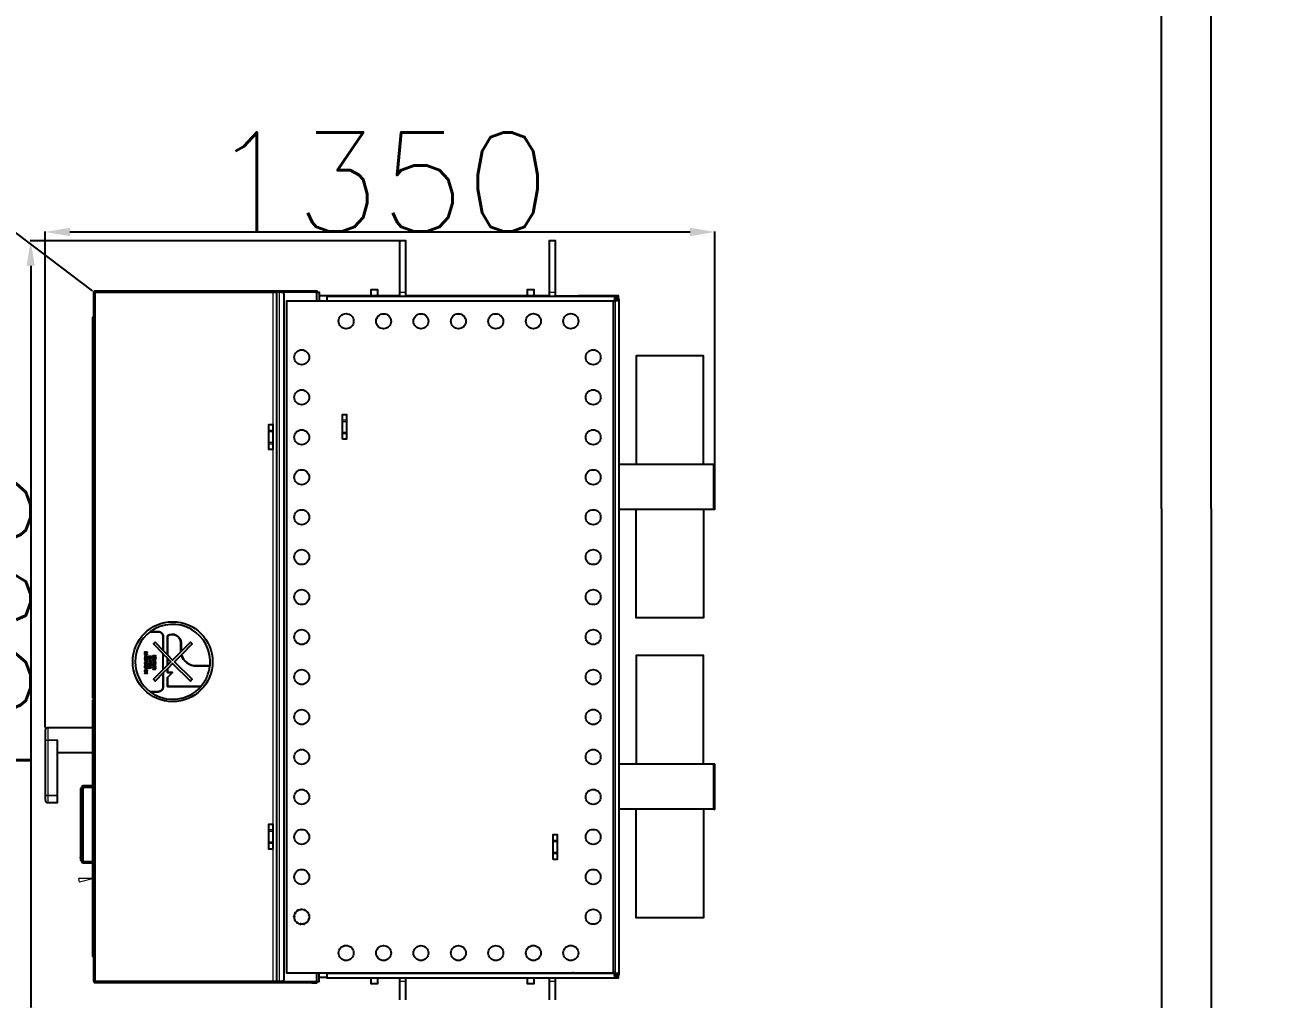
# Model space of a CAD drawing. Header units: metres. Extents: x 18203 to 41586, y 7179 to 24742.
# Drawn here: x 33011 to 35528, y 17534 to 19496 of the extents above; entities that cross this region are included whole.
import ezdxf
from ezdxf import colors
from ezdxf.entities.mleader import LeaderData, LeaderLine
from ezdxf.math import Vec2, Vec3

# ---------------------------------------------------------------- set-up
doc = ezdxf.new("R2010")
doc.units = ezdxf.units.M
doc.header["$LTSCALE"] = 50
doc.header["$MEASUREMENT"] = 0
doc.header["$PDMODE"] = 1
doc.header["$PDSIZE"] = 10
doc.layers.get('0').update_dxf_attribs({"linetype": 'CONTINUOUS'})
doc.layers.get('DEFPOINTS').update_dxf_attribs({"linetype": 'CONTINUOUS'})
doc.layers.add('PDF2_Geometry', color=7, linetype='CONTINUOUS')
doc.styles.add('RomanS 1.0', font='ROMANS.shx')
doc.styles.get("Standard").update_dxf_attribs({"font": 'romans', "width": 0.65, "height": 30})
doc.dimstyles.new('ISO-25', dxfattribs={"dimtxt": 2.5, "dimasz": 2.5, "dimexe": 1.25, "dimexo": 0.625, "dimtad": 1, "dimtxsty": 'Standard', "dimcen": 2.5, "dimadec": 0, "dimazin": 0, "dimtfac": 1, "dimtmove": 0, "dimatfit": 3, "dimfxl": 1, "dimarcsym": 0})

# ---------------------------------------------------------------- blocks, each defined once
blk = doc.blocks.new('*D23')
at = {"color": 0, "lineweight": -2, "ltscale": 3, "transparency": 16777216}
for p, q in [((33764.7, 19061.4), (33020.9, 19061.4)), ((33022.2, 19011.4), (33022.2, 17516.9)), ((33764.7, 17466.9), (33020.9, 17466.9))]:
    blk.add_line(p, q, dxfattribs=at)
at = {"color": 0, "ltscale": 3, "transparency": 16777216}
for points in [[(33013.9, 19011.4), (33030.5, 19011.4), (33022.2, 19061.4)], [(33013.9, 17516.9), (33030.5, 17516.9), (33022.2, 17466.9)]]:
    blk.add_solid(points, dxfattribs=at)
at = {"layer": 'DEFPOINTS', "color": 0, "ltscale": 3, "transparency": 16777216}
for p in [(33765.3, 19061.4), (33022.2, 17466.9), (33765.3, 17466.9)]:
    blk.add_point(p, dxfattribs=at)
at = {"color": 0, "ltscale": 3, "transparency": 16777216, "insert": (32921.6, 18264.1), "char_height": 200, "attachment_point": 5, "rotation": 90, "style": 'RomanS 1.0'}
blk.add_mtext('1595', dxfattribs=at)
blk = doc.blocks.new('*D11')
at = {"color": 0, "lineweight": -2, "ltscale": 3, "transparency": 16777216}
for p, q in [((33051.3, 18081.4), (33051.3, 19080.7)), ((33101.3, 19079.5), (34351.3, 19079.5)), ((34401.3, 18611.7), (34401.3, 19080.7))]:
    blk.add_line(p, q, dxfattribs=at)
at = {"color": 0, "ltscale": 3, "transparency": 16777216}
for points in [[(33101.3, 19087.8), (33101.3, 19071.1), (33051.3, 19079.5)], [(34351.3, 19087.8), (34351.3, 19071.1), (34401.3, 19079.5)]]:
    blk.add_solid(points, dxfattribs=at)
at = {"layer": 'DEFPOINTS', "color": 0, "ltscale": 3, "transparency": 16777216}
for p in [(34401.3, 19079.5), (34401.3, 18611.1), (33051.3, 18080.7)]:
    blk.add_point(p, dxfattribs=at)
at = {"color": 0, "ltscale": 3, "transparency": 16777216, "insert": (33726.3, 19180.1), "char_height": 200, "attachment_point": 5, "style": 'RomanS 1.0'}
blk.add_mtext('1350', dxfattribs=at)

msp = doc.modelspace()

# ---------------------------------------------------------------- linework, layer by layer
at = {"ltscale": 3}
for p, q in [((35401.314, 18522.074), (35401.314, 20061.391)), ((35301.314, 18522.074), (35301.314, 19961.391)), ((35301.314, 18522.074), (35301.314, 16566.868)), ((35401.314, 18522.074), (35401.314, 16466.868))]:
    msp.add_line(p, q, dxfattribs=at)
at = {"layer": 'PDF2_Geometry', "color": 7, "lineweight": 25}
for points in [[(33778.074, 18949.779), (33778.074, 18958.299), (33778.074, 18960.855), (33778.074, 18963.837), (33778.074, 18967.245), (33778.074, 18970.653), (33778.074, 18974.487), (33778.074, 18978.321), (33778.074, 18982.581), (33778.074, 18986.415), (33778.074, 18991.101), (33778.074, 18995.361), (33778.074, 19000.047), (33778.074, 19004.733), (33778.074, 19008.993), (33778.074, 19013.679), (33778.074, 19017.939), (33778.074, 19022.625), (33778.074, 19026.885), (33778.074, 19030.719), (33778.074, 19034.979), (33778.074, 19038.387), (33778.074, 19042.221), (33778.074, 19045.203), (33778.074, 19048.611), (33778.074, 19051.167), (33778.074, 19053.723), (33778.074, 19055.853), (33778.074, 19057.557), (33778.074, 19058.835), (33778.074, 19060.113), (33778.074, 19060.965), (33778.074, 19061.391), (33765.294, 19061.391), (33765.294, 19060.965), (33765.294, 19060.113), (33765.294, 19058.835), (33765.294, 19057.557), (33765.294, 19055.853), (33765.294, 19053.723), (33765.294, 19051.167), (33765.294, 19048.611), (33765.294, 19045.203), (33765.294, 19042.221), (33765.294, 19038.387), (33765.294, 19034.979), (33765.294, 19030.719), (33765.294, 19026.885), (33765.294, 19022.625), (33765.294, 19017.939), (33765.294, 19013.679), (33765.294, 19008.993), (33765.294, 19004.733), (33765.294, 19000.047), (33765.294, 18995.361), (33765.294, 18991.101), (33765.294, 18986.415), (33765.294, 18982.581), (33765.294, 18978.321), (33765.294, 18974.487), (33765.294, 18970.653), (33765.294, 18967.245), (33765.294, 18963.837), (33765.294, 18960.855), (33765.294, 18958.299), (33765.294, 18949.779)], [(34080.109, 18949.779), (34080.109, 18958.299), (34080.109, 18960.855), (34080.109, 18963.837), (34080.109, 18967.245), (34080.109, 18970.653), (34080.109, 18974.487), (34080.109, 18978.321), (34080.109, 18982.581), (34080.109, 18986.415), (34080.109, 18991.101), (34080.109, 18995.361), (34080.109, 19000.047), (34080.109, 19004.733), (34080.109, 19008.993), (34080.109, 19013.679), (34080.109, 19017.939), (34080.109, 19022.625), (34080.109, 19026.885), (34080.109, 19030.719), (34080.109, 19034.979), (34080.109, 19038.387), (34080.109, 19042.221), (34080.109, 19045.203), (34080.109, 19048.611), (34080.109, 19051.167), (34080.109, 19053.723), (34080.109, 19055.853), (34080.109, 19057.557), (34080.109, 19058.835), (34080.109, 19060.113), (34080.109, 19060.965), (34080.109, 19061.391), (34067.329, 19061.391), (34067.329, 19060.965), (34067.329, 19060.113), (34067.329, 19058.835), (34067.329, 19057.557), (34067.329, 19055.853), (34067.329, 19053.723), (34067.329, 19051.167), (34067.329, 19048.611), (34067.329, 19045.203), (34067.329, 19042.221), (34067.329, 19038.387), (34067.329, 19034.979), (34067.329, 19030.719), (34067.329, 19026.885), (34067.329, 19022.625), (34067.329, 19017.939), (34067.329, 19013.679), (34067.329, 19008.993), (34067.329, 19004.733), (34067.329, 19000.047), (34067.329, 18995.361), (34067.329, 18991.101), (34067.329, 18986.415), (34067.329, 18982.581), (34067.329, 18978.321), (34067.329, 18974.487), (34067.329, 18970.653), (34067.329, 18967.245), (34067.329, 18963.837), (34067.329, 18960.855), (34067.329, 18958.299), (34067.329, 18949.779)], [(33514.805, 17569.534), (33514.805, 17566.978), (33150.574, 17566.978), (33150.574, 17569.534), (33152.278, 17569.534), (33152.278, 18958.299), (33150.574, 18958.299), (33150.574, 18960.855), (33514.805, 18960.855), (33514.805, 18958.299)], [(33514.805, 18960.855), (33525.029, 18960.855), (33525.029, 18958.299)], [(33527.585, 18958.299), (33522.899, 18958.299), (33521.621, 18958.299), (33520.769, 18958.299), (33519.917, 18958.299), (33519.065, 18958.299), (33518.639, 18958.299), (33518.213, 18958.299), (33517.787, 18958.299)], [(33525.029, 18960.855), (33588.503, 18960.855), (33588.503, 18958.299)], [(33598.727, 18940.407), (33598.727, 18958.299), (33527.585, 18958.299), (33528.863, 18958.299), (33529.715, 18957.873), (33530.567, 18957.447), (33531.419, 18957.021), (33531.845, 18956.169), (33532.271, 18955.317), (33532.697, 18954.465), (33532.697, 18953.187), (33532.697, 17574.646), (33532.697, 17573.794), (33532.271, 17572.942), (33531.845, 17572.09), (33531.419, 17571.238), (33530.567, 17570.386), (33529.715, 17569.96), (33528.863, 17569.96), (33527.585, 17569.534), (33598.727, 17569.534), (33598.727, 17587)], [(33588.503, 18960.855), (33598.727, 18960.855), (33598.727, 18958.299), (33603.413, 18958.299), (33603.413, 18940.407)], [(33708.636, 18950.631), (33708.636, 18951.483), (33708.636, 18954.039), (33708.636, 18956.595), (33708.636, 18958.299), (33708.636, 18960.003), (33708.636, 18961.707), (33708.636, 18962.559), (33708.636, 18962.985), (33708.636, 18963.411), (33721.416, 18963.411), (33721.416, 18962.985), (33721.416, 18962.559), (33721.416, 18961.707), (33721.416, 18960.003), (33721.416, 18958.299), (33721.416, 18956.595), (33721.416, 18954.039), (33721.416, 18951.483), (33721.416, 18950.631)], [(34023.451, 18950.631), (34023.451, 18951.483), (34023.451, 18954.039), (34023.451, 18956.595), (34023.451, 18958.299), (34023.451, 18960.003), (34023.451, 18961.707), (34023.451, 18962.559), (34023.451, 18962.985), (34023.451, 18963.411), (34036.231, 18963.411), (34036.231, 18962.985), (34036.231, 18962.559), (34036.231, 18961.707), (34036.231, 18960.003), (34036.231, 18958.299), (34036.231, 18956.595), (34036.231, 18954.039), (34036.231, 18951.483), (34036.231, 18950.631)], [(33765.294, 18950.631), (33603.413, 18950.631)], [(34204.928, 18941.685), (34207.91, 18941.685), (34207.91, 18943.389), (34207.484, 18944.667), (34206.632, 18946.371), (34205.78, 18947.649), (34204.502, 18948.501), (34202.798, 18949.353), (34201.52, 18949.779), (34199.816, 18949.779), (34199.389, 18948.501), (34199.389, 18946.797), (34199.389, 18944.241), (34198.963, 18941.685), (34199.389, 18943.389), (34199.389, 18944.667), (34199.389, 18945.945), (34199.816, 18946.371), (34199.816, 18946.797), (34199.816, 18949.779), (33619.176, 18949.779), (33619.176, 18949.353), (33619.176, 18948.501), (33619.176, 18947.649), (33619.176, 18946.371), (33619.176, 18944.667), (33619.176, 18943.389), (33619.176, 18941.685), (33619.176, 18940.407)], [(34067.329, 18950.631), (33778.074, 18950.631)], [(34080.109, 18950.631), (34127.395, 18950.631), (34127.395, 18949.779)], [(34206.632, 18945.945), (34206.632, 18950.631), (34126.543, 18950.631), (34126.543, 18949.779)], [(34198.963, 18941.685), (34196.833, 18939.555)], [(34196.833, 18937.851), (34199.816, 18940.833)], [(34198.964, 18941.685), (34198.964, 18941.685)], [(34199.816, 17580.184), (34199.816, 17576.776), (34201.52, 17577.202), (34202.798, 17577.628), (34204.502, 17578.48), (34205.78, 17579.332), (34206.632, 17580.61), (34207.484, 17581.888), (34207.91, 17583.592), (34207.91, 17585.296), (34207.91, 18941.685), (34207.484, 18941.685), (34206.206, 18941.259), (34204.076, 18941.259), (34201.52, 18940.833), (34199.816, 18940.833), (34201.094, 18940.833), (34202.372, 18941.259), (34203.65, 18941.259), (34204.502, 18941.685), (34204.928, 18941.685), (34204.502, 18942.537), (34204.502, 18943.389), (34204.076, 18944.241), (34203.224, 18945.093), (34202.372, 18945.945), (34201.52, 18946.371), (34200.667, 18946.371), (34199.816, 18946.797)], [(34199.816, 18940.833), (34199.816, 18940.833)], [(33149.722, 17619.802), (33147.166, 17619.802), (33147.166, 18136.116), (33148.018, 18136.542), (33148.444, 18136.968), (33148.87, 18137.394), (33148.87, 18138.246), (33148.87, 18139.098), (33148.444, 18139.524), (33148.018, 18139.95), (33147.166, 18140.376), (33147.166, 18908.031), (33149.722, 18908.031)], [(34378.31, 18610.682), (34378.31, 18830.073), (34242.416, 18830.073), (34242.416, 18610.682)], [(34398.332, 18610.682), (34207.91, 18610.682)], [(34207.91, 18521.221), (34398.332, 18521.221)], [(34378.31, 18521.221), (34378.31, 18301.831), (34242.416, 18301.831), (34242.416, 18521.221)], [(34378.31, 18007.038), (34378.31, 18226.429), (34242.416, 18226.429), (34242.416, 18007.038)], [(33262.186, 18202.572), (33262.186, 18202.572)], [(33273.688, 18222.168), (33273.688, 18222.168)], [(33273.688, 18220.89), (33273.688, 18220.89)], [(33274.114, 18221.317), (33274.114, 18221.317)], [(33270.706, 18200.442), (33270.706, 18200.442)], [(33147.166, 18080.736), (33056.428, 18080.736), (33055.576, 18080.736), (33054.724, 18080.31), (33053.872, 18079.884), (33053.02, 18079.458), (33052.168, 18078.606), (33051.742, 18077.754), (33051.742, 18076.902), (33051.316, 18075.624), (33051.316, 18074.772), (33051.316, 18073.494), (33051.316, 18072.216), (33051.316, 18070.512), (33051.316, 18068.382), (33051.316, 18066.252), (33051.316, 18063.696), (33051.316, 18061.14), (33051.316, 18058.584), (33051.316, 18056.028), (33051.316, 17944.842), (33051.316, 17942.712), (33051.316, 17941.008), (33051.316, 17939.304), (33051.316, 17938.025), (33051.316, 17936.748), (33051.316, 17935.895), (33051.316, 17935.044), (33051.742, 17933.765), (33051.742, 17932.914), (33052.168, 17932.061), (33053.02, 17931.21), (33053.872, 17930.784), (33054.724, 17930.358), (33055.576, 17929.931), (33056.428, 17929.931), (33076.45, 17929.931), (33076.45, 17930.358), (33076.45, 17931.21), (33076.45, 17932.488), (33076.45, 17933.765), (33076.45, 17935.47), (33076.45, 17937.6), (33076.45, 17939.73), (33076.45, 17941.86), (33076.45, 17944.416), (33076.45, 18051.342), (33076.45, 18051.768), (33076.45, 18052.194), (33076.45, 18053.046), (33076.45, 18053.472), (33076.45, 18053.898), (33076.45, 18054.75), (33076.45, 18055.176), (33076.45, 18055.602)], [(33076.45, 18030.468), (33147.166, 18030.468)], [(34398.332, 18007.038), (34207.91, 18007.038)], [(33147.166, 17963.586), (33128.848, 17963.586), (33127.996, 17963.586), (33127.144, 17963.586), (33126.292, 17963.16), (33125.44, 17962.308), (33125.014, 17961.882), (33124.588, 17961.03), (33124.162, 17960.178), (33124.162, 17958.9)], [(33124.162, 17958.474), (33124.162, 17813.633)], [(33124.162, 17955.918), (33124.162, 17816.189)], [(33127.144, 17958.9), (33127.144, 17959.326), (33127.144, 17959.752), (33127.144, 17960.178), (33127.57, 17960.604), (33127.996, 17960.604), (33127.996, 17961.03), (33128.422, 17961.03), (33128.848, 17961.03), (33147.166, 17961.03)], [(33076.45, 17944.416), (33076.45, 17944.416)], [(34207.91, 17917.577), (34398.332, 17917.577)], [(34378.31, 17917.577), (34378.31, 17697.761), (34242.416, 17697.761), (34242.416, 17917.577)], [(33123.31, 17821.727), (33122.884, 17821.727), (33122.884, 17820.875), (33123.31, 17820.875), (33122.884, 17820.875), (33122.884, 17820.023)], [(33122.884, 17820.875), (33122.884, 17820.875)], [(33123.31, 17818.745), (33122.884, 17818.745), (33122.884, 17819.597), (33122.884, 17820.023), (33123.31, 17820.023)], [(33122.884, 17819.597), (33123.31, 17819.597)], [(33122.884, 17818.745), (33122.884, 17818.319)], [(33123.31, 17818.319), (33122.884, 17818.319), (33122.884, 17817.467), (33123.31, 17817.467)], [(33122.884, 17817.467), (33122.884, 17816.615)], [(33123.31, 17816.615), (33122.884, 17816.615), (33122.884, 17816.189), (33122.884, 17815.763), (33123.31, 17815.763)], [(33122.884, 17816.189), (33122.884, 17816.189)], [(33124.162, 17813.207), (33124.162, 17812.355), (33124.588, 17811.503), (33125.014, 17810.651), (33125.44, 17809.799), (33126.292, 17809.373), (33127.144, 17808.947), (33127.996, 17808.521), (33128.848, 17808.521), (33147.166, 17808.521)], [(33127.144, 17813.207), (33127.144, 17812.781), (33127.144, 17812.355), (33127.144, 17811.929), (33127.57, 17811.929), (33127.996, 17811.503), (33128.422, 17811.077), (33128.848, 17811.077), (33147.166, 17811.077)], [(33553.145, 17699.465), (33552.719, 17699.891), (33553.997, 17699.891), (33553.571, 17700.743), (33553.997, 17700.317)], [(33552.719, 17699.891), (33552.719, 17700.743), (33553.571, 17700.743)], [(33553.145, 17699.465), (33553.145, 17699.465)], [(33555.701, 17707.559), (33554.849, 17707.985), (33554.849, 17707.133), (33555.701, 17706.707), (33555.701, 17707.559), (33555.701, 17707.133)], [(33554.849, 17707.133), (33554.849, 17706.707), (33554.849, 17706.281)], [(33560.813, 17712.671), (33560.387, 17713.097), (33559.535, 17712.671), (33560.387, 17711.819), (33560.813, 17712.671), (33560.813, 17712.245)], [(33559.535, 17712.671), (33559.535, 17712.245), (33559.535, 17711.819)], [(33566.351, 17714.801), (33566.777, 17715.227), (33566.777, 17713.949), (33567.629, 17714.375), (33567.203, 17714.375)], [(33566.351, 17714.801), (33566.351, 17714.801)], [(33566.777, 17715.227), (33567.629, 17715.227), (33567.629, 17714.375)], [(33573.593, 17713.949), (33573.593, 17713.949)], [(33574.019, 17713.097), (33574.019, 17713.949), (33573.593, 17713.949)], [(33574.019, 17713.949), (33574.871, 17713.949), (33574.871, 17713.097)], [(33579.557, 17710.115), (33579.983, 17709.689), (33579.557, 17709.263), (33579.983, 17708.411), (33579.557, 17708.837)], [(33579.557, 17710.115), (33579.557, 17710.115)], [(33579.983, 17709.689), (33580.835, 17709.263), (33579.983, 17708.411)], [(33582.965, 17703.725), (33583.391, 17703.299), (33582.539, 17702.873), (33582.965, 17702.021), (33582.539, 17702.447)], [(33582.965, 17703.725), (33582.965, 17703.725)], [(33583.391, 17703.299), (33583.817, 17702.447), (33582.965, 17702.021)], [(33554.849, 17693.927), (33553.997, 17693.075), (33554.423, 17692.649), (33555.275, 17693.075), (33554.849, 17693.927), (33555.275, 17693.501)], [(33554.423, 17692.649), (33554.849, 17692.223), (33555.275, 17692.223)], [(33559.535, 17687.111), (33558.683, 17687.537), (33559.109, 17688.389)], [(33559.961, 17687.111), (33559.535, 17687.111), (33559.961, 17687.963), (33559.109, 17688.389), (33559.535, 17688.389)], [(33559.961, 17687.111), (33559.961, 17687.111)], [(33566.777, 17684.555), (33566.351, 17684.129), (33566.351, 17685.407), (33565.499, 17685.407), (33565.925, 17685.407)], [(33566.351, 17684.129), (33565.499, 17684.129), (33565.499, 17685.407)], [(33566.777, 17684.555), (33566.777, 17684.555)], [(33572.315, 17685.407), (33573.167, 17684.555), (33573.593, 17684.981), (33573.167, 17685.833), (33572.315, 17685.407), (33572.741, 17685.833)], [(33573.593, 17684.981), (33574.019, 17685.407), (33574.019, 17685.833)], [(33578.705, 17689.241), (33579.557, 17688.389), (33579.983, 17689.241), (33579.131, 17689.667), (33578.705, 17689.241), (33578.705, 17689.667)], [(33579.983, 17689.241), (33579.983, 17689.667), (33579.983, 17690.093)], [(33582.113, 17694.779), (33583.391, 17695.205), (33583.391, 17696.057), (33582.539, 17696.057), (33582.113, 17694.779), (33582.113, 17695.631)], [(33583.391, 17696.057), (33583.391, 17696.483), (33582.965, 17696.483)], [(33588.503, 17566.978), (33598.727, 17566.978), (33598.727, 17569.534), (33603.413, 17569.534), (33603.413, 17587)], [(33619.176, 17577.628), (33603.413, 17577.628)], [(33619.176, 17587), (33619.176, 17585.296), (33619.176, 17583.592), (33619.176, 17581.888), (33619.176, 17580.61), (33619.176, 17579.332), (33619.176, 17578.48), (33619.176, 17577.628), (33619.176, 17577.202), (33619.176, 17576.776), (34199.816, 17576.776), (34199.816, 17577.202), (34199.389, 17578.906), (34199.389, 17580.61), (34198.963, 17583.166), (34198.963, 17585.296), (34198.963, 17584.018), (34199.389, 17582.314), (34199.389, 17581.036), (34199.816, 17580.184), (34200.667, 17580.184), (34201.52, 17580.61), (34202.372, 17581.036), (34203.224, 17581.462), (34204.076, 17582.314), (34204.502, 17583.166), (34204.502, 17584.018), (34204.928, 17585.296)], [(33721.416, 17576.776), (33721.416, 17576.35), (33721.416, 17573.794), (33721.416, 17571.664), (33721.416, 17569.534), (33721.416, 17567.83), (33721.416, 17566.552), (33721.416, 17565.274), (33721.416, 17564.848), (33721.416, 17564.422), (33708.636, 17564.422), (33708.636, 17564.848), (33708.636, 17565.274), (33708.636, 17566.552), (33708.636, 17567.83), (33708.636, 17569.534), (33708.636, 17571.664), (33708.636, 17573.794), (33708.636, 17576.35), (33708.636, 17576.776)], [(33765.294, 17576.776), (33765.294, 17569.96), (33765.294, 17566.978), (33765.294, 17563.996), (33765.294, 17561.014), (33765.294, 17557.18), (33765.294, 17553.772), (33765.294, 17549.938), (33765.294, 17545.678), (33765.294, 17541.418), (33765.294, 17537.158), (33765.294, 17532.472)], [(33778.074, 17532.472), (33778.074, 17537.158), (33778.074, 17541.418), (33778.074, 17545.678), (33778.074, 17549.938), (33778.074, 17553.772), (33778.074, 17557.18), (33778.074, 17561.014), (33778.074, 17563.996), (33778.074, 17566.978), (33778.074, 17569.96), (33778.074, 17576.776)], [(34036.231, 17576.776), (34036.231, 17576.35), (34036.231, 17573.794), (34036.231, 17571.664), (34036.231, 17569.534), (34036.231, 17567.83), (34036.231, 17566.552), (34036.231, 17565.274), (34036.231, 17564.848), (34036.231, 17564.422), (34023.451, 17564.422), (34023.451, 17564.848), (34023.451, 17565.274), (34023.451, 17566.552), (34023.451, 17567.83), (34023.451, 17569.534), (34023.451, 17571.664), (34023.451, 17573.794), (34023.451, 17576.35), (34023.451, 17576.776)], [(34067.329, 17576.776), (34067.329, 17569.96), (34067.329, 17566.978), (34067.329, 17563.996), (34067.329, 17561.014), (34067.329, 17557.18), (34067.329, 17553.772), (34067.329, 17549.938), (34067.329, 17545.678), (34067.329, 17541.418), (34067.329, 17537.158), (34067.329, 17532.472)], [(34080.109, 17532.472), (34080.109, 17537.158), (34080.109, 17541.418), (34080.109, 17545.678), (34080.109, 17549.938), (34080.109, 17553.772), (34080.109, 17557.18), (34080.109, 17561.014), (34080.109, 17563.996), (34080.109, 17566.978), (34080.109, 17569.96), (34080.109, 17576.776)], [(34114.615, 17587.426), (34115.467, 17587.852), (34115.893, 17587)], [(34115.041, 17586.574), (34115.893, 17587), (34115.467, 17586.574), (34114.615, 17586.148)], [(34199.816, 17585.722), (34201.52, 17585.722), (34202.798, 17585.722), (34204.076, 17585.296), (34204.502, 17585.296), (34204.928, 17585.296), (34207.91, 17585.296), (34206.632, 17585.296), (34204.928, 17585.722), (34202.372, 17585.722), (34199.816, 17585.722), (34196.833, 17588.704)], [(34196.833, 17587.426), (34198.963, 17585.296)], [(34198.964, 17585.296), (34198.964, 17585.296)], [(34199.816, 17585.722), (34199.816, 17585.722)], [(34200.667, 17576.776), (34206.632, 17576.776), (34206.632, 17581.036)], [(33525.029, 17569.534), (33525.029, 17566.978), (33514.805, 17566.978)], [(33527.585, 17569.534), (33522.899, 17569.534), (33521.621, 17569.534), (33520.769, 17569.534), (33519.917, 17569.534), (33519.065, 17569.534), (33518.639, 17569.534), (33518.213, 17569.534), (33517.787, 17569.534)], [(33588.503, 17569.534), (33588.503, 17566.978), (33525.029, 17566.978)]]:
    msp.add_lwpolyline(points, dxfattribs=at)
for points in [[(33510.119, 17569.534), (33152.278, 17569.534), (33149.722, 17569.534), (33149.722, 18958.299), (33152.278, 18958.299), (33510.119, 18958.299), (33511.397, 18958.299), (33513.101, 18958.299), (33514.379, 18958.299), (33515.231, 18958.299), (33516.509, 18958.299), (33516.935, 18958.299), (33517.361, 18958.299), (33517.787, 18958.299), (33517.787, 17569.534), (33517.361, 17569.534), (33516.935, 17569.534), (33516.509, 17569.534), (33515.231, 17569.534), (33514.379, 17569.534), (33513.101, 17569.534), (33511.397, 17569.534)], [(34196.833, 17587), (34196.833, 18940.407), (33537.809, 18940.407), (33537.809, 17587)], [(33650.7, 18661.802), (33650.7, 18662.228), (33650.7, 18662.654), (33650.7, 18663.08), (33650.7, 18672.878), (33650.7, 18673.304), (33650.7, 18673.73), (33650.7, 18674.156), (33650.7, 18674.582), (33650.7, 18675.008), (33650.7, 18675.434), (33650.7, 18675.86), (33650.7, 18676.286), (33650.7, 18697.586), (33650.7, 18698.012), (33650.7, 18698.438), (33650.7, 18698.864), (33650.7, 18699.29), (33650.7, 18699.716), (33650.7, 18700.142), (33650.7, 18700.568), (33650.7, 18700.994), (33650.7, 18710.366), (33650.7, 18710.792), (33650.7, 18711.218), (33650.7, 18711.644), (33650.7, 18712.07), (33658.794, 18712.07), (33658.794, 18711.644), (33658.794, 18711.218), (33658.794, 18710.792), (33658.794, 18710.366), (33658.794, 18700.994), (33658.794, 18700.568), (33658.794, 18700.142), (33658.794, 18699.716), (33658.794, 18699.29), (33658.794, 18698.864), (33658.794, 18698.438), (33658.794, 18698.012), (33658.794, 18697.586), (33658.794, 18676.286), (33658.794, 18675.86), (33658.794, 18675.434), (33658.794, 18675.008), (33658.794, 18674.582), (33658.794, 18674.156), (33658.794, 18673.73), (33658.794, 18673.304), (33658.794, 18672.878), (33658.794, 18663.08), (33658.794, 18662.654), (33658.794, 18662.228), (33658.794, 18661.802)], [(33510.119, 18691.622), (33510.119, 18691.196), (33510.119, 18690.77), (33510.119, 18690.344), (33510.119, 18680.546), (33510.119, 18680.12), (33510.119, 18679.694), (33510.119, 18679.268), (33510.119, 18678.842), (33510.119, 18678.416), (33510.119, 18677.99), (33510.119, 18677.564), (33510.119, 18677.138), (33510.119, 18655.838), (33510.119, 18655.412), (33510.119, 18654.986), (33510.119, 18654.56), (33510.119, 18654.134), (33510.119, 18653.708), (33510.119, 18653.282), (33510.119, 18652.856), (33510.119, 18652.43), (33510.119, 18642.632), (33510.119, 18642.206), (33510.119, 18641.78), (33510.119, 18641.354), (33502.025, 18641.354), (33502.025, 18641.78), (33502.025, 18642.206), (33502.025, 18642.632), (33502.025, 18652.43), (33502.025, 18652.856), (33502.025, 18653.282), (33502.025, 18653.708), (33502.025, 18654.134), (33502.025, 18654.56), (33502.025, 18654.986), (33502.025, 18655.412), (33502.025, 18655.838), (33502.025, 18677.138), (33502.025, 18677.564), (33502.025, 18677.99), (33502.025, 18678.416), (33502.025, 18678.842), (33502.025, 18679.268), (33502.025, 18679.694), (33502.025, 18680.12), (33502.025, 18680.546), (33502.025, 18690.344), (33502.025, 18690.77), (33502.025, 18691.196), (33502.025, 18691.622)], [(34401.314, 18611.108), (34398.332, 18611.108), (34398.332, 18610.682), (34398.332, 18610.256), (34398.332, 18608.978), (34398.332, 18607.7), (34398.332, 18605.996), (34398.332, 18603.866), (34398.332, 18601.736), (34398.332, 18598.754), (34398.332, 18596.198), (34398.332, 18592.79), (34398.332, 18589.808), (34398.332, 18586.4), (34398.332, 18582.566), (34398.332, 18578.732), (34398.332, 18574.898), (34398.332, 18571.064), (34398.332, 18566.804), (34398.332, 18562.97), (34398.332, 18558.71), (34398.332, 18554.876), (34398.332, 18551.042), (34398.332, 18547.208), (34398.332, 18543.8), (34398.332, 18540.392), (34398.332, 18537.41), (34398.332, 18534.428), (34398.332, 18531.446), (34398.332, 18528.89), (34398.332, 18526.76), (34398.332, 18525.056), (34398.332, 18523.352), (34398.332, 18522.074), (34398.332, 18521.221), (34398.332, 18520.796), (34401.314, 18520.796), (34401.314, 18521.221), (34401.314, 18522.074), (34401.314, 18523.352), (34401.314, 18525.056), (34401.314, 18526.76), (34401.314, 18528.89), (34401.314, 18531.446), (34401.314, 18534.428), (34401.314, 18537.41), (34401.314, 18540.392), (34401.314, 18543.8), (34401.314, 18547.208), (34401.314, 18551.042), (34401.314, 18554.876), (34401.314, 18558.71), (34401.314, 18562.97), (34401.314, 18566.804), (34401.314, 18571.064), (34401.314, 18574.898), (34401.314, 18578.732), (34401.314, 18582.566), (34401.314, 18586.4), (34401.314, 18589.808), (34401.314, 18592.79), (34401.314, 18596.198), (34401.314, 18598.754), (34401.314, 18601.736), (34401.314, 18603.866), (34401.314, 18605.996), (34401.314, 18607.7), (34401.314, 18608.978), (34401.314, 18610.256), (34401.314, 18610.682)], [(33256.648, 18233.671), (33256.648, 18232.393), (33256.222, 18231.541), (33256.222, 18231.115), (33255.796, 18231.115), (33254.944, 18230.689), (33254.092, 18230.689), (33252.814, 18231.115), (33252.388, 18231.115), (33251.962, 18231.541), (33251.962, 18232.393), (33251.962, 18233.671)], [(33252.388, 18229.837), (33253.24, 18230.263), (33254.092, 18230.263), (33255.37, 18230.263), (33256.222, 18229.837), (33256.648, 18228.985), (33256.648, 18228.559), (33256.648, 18227.707), (33256.222, 18227.281), (33255.796, 18226.855), (33254.092, 18226.429), (33253.24, 18226.855), (33252.388, 18227.281), (33251.962, 18227.707), (33251.962, 18228.559), (33251.962, 18228.985)], [(33252.814, 18233.245), (33252.814, 18232.393), (33252.814, 18231.967), (33252.814, 18231.541), (33253.24, 18231.541), (33254.092, 18231.541), (33255.37, 18231.541), (33255.796, 18231.967), (33255.796, 18232.393), (33255.796, 18232.819), (33255.796, 18233.245)], [(33255.796, 18228.559), (33255.796, 18228.985), (33255.37, 18229.411), (33254.092, 18229.411), (33253.666, 18229.411), (33253.24, 18228.985), (33252.814, 18228.985), (33252.814, 18228.559), (33252.814, 18228.132), (33252.814, 18227.707), (33253.24, 18227.281), (33254.092, 18227.281), (33255.37, 18227.281), (33255.796, 18227.707)], [(33273.688, 18224.299), (33273.688, 18223.447), (33269.002, 18223.447), (33269.002, 18224.299), (33271.984, 18225.577), (33269.002, 18225.577), (33269.002, 18226.429), (33273.688, 18226.429), (33273.688, 18225.577), (33270.28, 18224.299)], [(33297.97, 18220.89), (33297.97, 18206.832), (33289.45, 18198.312), (33289.45, 18228.985)], [(33251.962, 18223.872), (33251.962, 18224.299), (33256.648, 18224.299), (33256.648, 18223.872), (33253.666, 18222.168), (33256.648, 18222.168), (33256.648, 18221.317), (33251.962, 18221.317), (33251.962, 18222.168), (33254.944, 18223.872)], [(33254.092, 18220.89), (33255.37, 18220.89), (33256.222, 18220.465), (33256.648, 18219.612), (33256.648, 18219.187), (33256.648, 18218.335), (33256.222, 18217.908), (33255.796, 18217.482), (33254.092, 18217.482), (33253.24, 18217.482), (33252.388, 18217.908), (33251.962, 18218.335), (33251.962, 18219.187), (33251.962, 18220.038), (33252.388, 18220.465), (33253.24, 18220.89)], [(33255.796, 18215.352), (33251.962, 18215.352), (33251.962, 18215.778), (33255.796, 18215.778), (33255.796, 18217.056), (33256.648, 18217.056), (33256.648, 18214.074), (33255.796, 18214.074)], [(33255.37, 18211.518), (33255.37, 18211.092), (33254.944, 18211.092), (33254.944, 18210.666), (33254.518, 18209.814), (33254.092, 18209.388), (33253.666, 18209.388), (33253.24, 18208.962), (33252.814, 18209.388), (33252.388, 18209.814), (33251.962, 18210.24), (33251.962, 18210.666), (33251.962, 18211.518), (33252.388, 18211.944), (33253.666, 18212.37), (33253.666, 18211.518), (33253.24, 18211.518), (33252.814, 18211.092), (33252.814, 18210.666), (33252.814, 18210.24), (33253.24, 18209.814), (33253.666, 18209.814), (33253.666, 18210.24), (33254.092, 18210.666), (33254.092, 18211.518), (33254.518, 18211.944), (33254.944, 18211.944), (33255.37, 18211.944), (33255.796, 18211.944), (33256.222, 18211.518), (33256.648, 18211.092), (33256.648, 18210.666), (33256.648, 18210.24), (33256.222, 18209.388), (33255.796, 18209.388), (33255.37, 18209.388), (33255.37, 18209.814), (33255.796, 18210.24), (33255.796, 18210.666), (33255.796, 18211.092)], [(33251.962, 18207.258), (33251.962, 18207.684), (33255.796, 18207.684), (33255.796, 18208.962), (33256.648, 18208.962), (33256.648, 18205.98), (33255.796, 18205.98), (33255.796, 18207.258)], [(33254.092, 18202.572), (33254.092, 18204.702), (33252.814, 18204.702), (33252.814, 18202.572), (33251.962, 18202.572), (33251.962, 18205.554), (33256.648, 18205.554), (33256.648, 18202.572), (33255.796, 18202.572), (33255.796, 18204.702), (33254.518, 18204.702), (33254.518, 18202.572)], [(33253.666, 18201.294), (33251.962, 18201.294), (33251.962, 18201.72), (33256.648, 18201.72), (33256.648, 18200.442), (33256.648, 18200.016), (33256.648, 18199.59), (33256.222, 18199.164), (33255.796, 18199.164), (33254.944, 18199.164), (33254.518, 18199.164), (33254.092, 18199.59), (33253.666, 18200.016), (33253.666, 18200.868)], [(33252.814, 18219.187), (33252.814, 18218.76), (33253.24, 18218.335), (33254.092, 18217.908), (33255.37, 18218.335), (33255.796, 18218.76), (33255.796, 18219.187), (33255.796, 18219.612), (33255.37, 18220.038), (33254.092, 18220.038), (33253.666, 18220.038), (33253.24, 18220.038), (33252.814, 18219.612)], [(33255.796, 18201.294), (33254.518, 18201.294), (33254.518, 18200.868), (33254.518, 18200.016), (33254.944, 18199.59), (33255.37, 18199.59), (33255.796, 18200.016), (33255.796, 18200.868)], [(33263.464, 18224.299), (33260.482, 18224.299), (33260.482, 18224.725), (33265.168, 18224.725), (33265.168, 18224.299), (33262.186, 18222.595), (33265.168, 18222.595), (33265.168, 18221.742), (33260.482, 18221.742), (33260.482, 18222.595)], [(33262.612, 18221.317), (33263.464, 18221.317), (33264.316, 18220.89), (33264.742, 18220.465), (33265.168, 18219.612), (33265.168, 18218.76), (33264.742, 18218.335), (33264.316, 18217.908), (33262.612, 18217.908), (33261.76, 18217.908), (33260.908, 18218.335), (33260.482, 18218.76), (33260.482, 18219.612), (33260.482, 18220.465), (33260.908, 18220.89), (33261.76, 18221.317)], [(33260.482, 18215.778), (33265.168, 18215.778), (33265.168, 18214.5), (33265.168, 18214.074), (33265.168, 18213.648), (33264.742, 18213.222), (33264.316, 18212.796), (33263.464, 18212.796), (33263.038, 18212.796), (33262.186, 18213.222), (33262.186, 18213.648), (33262.186, 18214.5), (33262.186, 18214.926), (33260.482, 18214.926)], [(33260.482, 18212.37), (33265.168, 18212.37), (33265.168, 18211.518), (33260.482, 18211.518)], [(33263.464, 18209.388), (33263.038, 18208.536), (33262.612, 18208.11), (33262.186, 18208.11), (33261.76, 18207.684), (33261.334, 18208.11), (33260.482, 18208.536), (33260.482, 18208.962), (33260.482, 18209.388), (33260.482, 18210.24), (33260.908, 18210.666), (33262.186, 18210.666), (33262.186, 18210.24), (33261.76, 18210.24), (33261.334, 18209.814), (33261.334, 18209.388), (33261.334, 18208.962), (33261.76, 18208.536), (33262.186, 18208.536), (33262.186, 18208.962), (33262.612, 18209.388), (33262.612, 18210.24), (33263.038, 18210.666), (33263.464, 18210.666), (33263.89, 18210.666), (33264.316, 18210.666), (33264.742, 18210.24), (33265.168, 18209.814), (33265.168, 18209.388), (33265.168, 18208.962), (33264.742, 18208.11), (33264.316, 18208.11), (33263.89, 18208.11), (33263.464, 18208.536), (33263.89, 18208.536), (33264.316, 18208.962), (33264.316, 18209.388), (33264.316, 18209.814), (33263.89, 18209.814), (33263.89, 18210.24), (33263.89, 18209.814), (33263.464, 18209.814)], [(33260.482, 18203.85), (33260.482, 18204.702), (33261.334, 18205.128), (33261.334, 18206.406), (33260.482, 18206.832), (33260.482, 18207.684), (33265.168, 18205.98), (33265.168, 18205.554)], [(33265.168, 18203.424), (33265.168, 18201.72), (33265.168, 18201.294), (33264.742, 18200.868), (33264.316, 18200.442), (33263.89, 18200.442), (33263.464, 18200.442), (33263.038, 18200.868), (33262.612, 18200.868), (33262.612, 18201.294), (33261.76, 18200.868), (33261.334, 18200.442), (33260.482, 18200.016), (33260.482, 18201.294), (33261.334, 18201.72), (33262.186, 18202.146), (33262.186, 18202.572), (33260.482, 18202.572), (33260.482, 18203.424)], [(33261.334, 18219.612), (33261.334, 18219.187), (33261.76, 18218.76), (33262.612, 18218.335), (33263.89, 18218.76), (33264.316, 18219.187), (33264.316, 18219.612), (33264.316, 18220.038), (33263.89, 18220.465), (33262.612, 18220.465), (33262.186, 18220.465), (33261.76, 18220.465), (33261.334, 18220.038)], [(33262.186, 18205.128), (33263.89, 18205.98), (33262.186, 18206.406)], [(33263.038, 18214.926), (33263.038, 18214.5), (33263.038, 18213.648), (33263.464, 18213.648), (33263.89, 18213.648), (33264.316, 18213.648), (33264.316, 18214.5), (33264.316, 18214.926)], [(33263.038, 18202.146), (33263.038, 18201.294), (33263.464, 18201.294), (33263.89, 18201.294), (33264.316, 18201.294), (33264.316, 18201.72), (33264.316, 18202.146), (33264.316, 18202.572), (33263.038, 18202.572)], [(33269.002, 18219.187), (33269.002, 18220.038), (33269.854, 18220.465), (33269.854, 18222.168), (33269.002, 18222.168), (33269.002, 18223.02), (33273.688, 18221.317), (33273.688, 18220.89)], [(33271.132, 18219.187), (33271.984, 18218.76), (33272.836, 18218.335), (33273.262, 18217.908), (33273.688, 18217.056), (33273.262, 18216.63), (33273.262, 18216.205), (33272.836, 18215.778), (33271.132, 18215.352), (33270.28, 18215.778), (33269.428, 18215.778), (33269.002, 18216.63), (33269.002, 18217.056), (33269.002, 18217.908), (33269.428, 18218.335), (33270.28, 18218.76)], [(33269.002, 18213.222), (33273.688, 18213.222), (33273.688, 18211.944), (33273.688, 18211.518), (33273.262, 18211.092), (33273.262, 18210.666), (33272.836, 18210.666), (33271.984, 18210.666), (33271.558, 18210.666), (33270.706, 18211.092), (33270.706, 18211.518), (33270.706, 18211.944), (33270.706, 18212.796), (33269.002, 18212.796)], [(33273.688, 18208.962), (33269.002, 18208.962), (33269.002, 18209.814), (33273.688, 18209.814)], [(33269.002, 18207.258), (33269.002, 18207.684), (33269.428, 18208.11), (33270.706, 18208.536), (33270.706, 18207.684), (33270.28, 18207.684), (33269.854, 18207.684), (33269.854, 18207.258), (33269.854, 18206.832), (33269.854, 18206.406), (33270.28, 18206.406), (33270.706, 18206.406), (33270.706, 18206.832), (33271.132, 18207.258), (33271.132, 18207.684), (33271.558, 18208.11), (33271.984, 18208.536), (33272.41, 18208.536), (33272.836, 18208.536), (33273.262, 18208.11), (33273.688, 18207.684), (33273.688, 18207.258), (33273.262, 18206.406), (33273.262, 18205.98), (33272.836, 18205.554), (33272.41, 18205.554), (33271.984, 18206.406), (33272.41, 18206.406), (33272.836, 18206.406), (33272.836, 18206.832), (33272.836, 18207.258), (33272.836, 18207.684), (33272.41, 18207.684), (33271.984, 18207.684), (33271.984, 18207.258), (33271.984, 18206.832), (33271.558, 18206.406), (33271.132, 18205.98), (33270.706, 18205.554), (33270.28, 18205.554), (33269.854, 18205.554), (33269.002, 18205.98), (33269.002, 18206.406)], [(33269.002, 18201.72), (33269.002, 18202.572), (33269.854, 18202.572), (33269.854, 18204.276), (33269.002, 18204.702), (33269.002, 18205.554), (33273.688, 18203.85), (33273.688, 18202.998)], [(33269.002, 18200.442), (33269.002, 18201.294), (33273.688, 18201.294), (33273.688, 18199.59), (33273.262, 18198.738), (33273.262, 18198.312), (33272.836, 18198.312), (33272.41, 18198.312), (33271.558, 18198.312), (33271.132, 18198.312), (33271.132, 18198.738), (33271.132, 18199.164), (33270.28, 18198.738), (33269.854, 18198.312), (33269.002, 18197.886), (33269.002, 18198.738), (33269.854, 18199.164), (33270.706, 18199.59), (33270.706, 18200.016), (33270.706, 18200.442)], [(33271.132, 18218.335), (33270.706, 18218.335), (33270.28, 18217.908), (33269.854, 18217.908), (33269.854, 18217.056), (33269.854, 18216.63), (33270.28, 18216.205), (33271.132, 18216.205), (33272.41, 18216.205), (33272.836, 18216.63), (33272.836, 18217.056), (33272.836, 18217.908), (33272.41, 18218.335)], [(33270.706, 18220.465), (33272.41, 18221.317), (33270.706, 18221.742)], [(33270.706, 18202.998), (33272.41, 18203.424), (33270.706, 18203.85)], [(33271.558, 18212.37), (33271.558, 18211.518), (33271.558, 18211.092), (33271.984, 18211.092), (33272.41, 18211.092), (33272.41, 18211.518), (33272.836, 18211.518), (33272.836, 18212.37), (33272.836, 18212.796), (33271.558, 18212.796)], [(33274.114, 18221.317), (33274.114, 18221.742), (33273.688, 18221.742), (33273.688, 18222.168), (33274.114, 18222.168), (33274.54, 18221.742), (33274.54, 18221.317), (33274.114, 18220.89), (33274.54, 18220.89), (33274.54, 18220.465), (33274.114, 18220.465), (33273.688, 18220.465), (33273.688, 18220.89)], [(33297.97, 18206.832), (33297.97, 18220.465), (33304.786, 18213.648)], [(33254.092, 18197.034), (33255.37, 18197.034), (33256.222, 18196.608), (33256.648, 18196.182), (33256.648, 18195.33), (33256.648, 18194.904), (33256.222, 18194.052), (33255.796, 18193.626), (33254.092, 18193.626), (33253.24, 18193.626), (33252.388, 18194.052), (33251.962, 18194.904), (33251.962, 18195.33), (33251.962, 18196.182), (33252.388, 18196.608), (33253.24, 18197.034)], [(33251.962, 18190.644), (33254.944, 18192.348), (33251.962, 18192.348), (33251.962, 18192.774), (33256.648, 18192.774), (33256.648, 18192.348), (33253.666, 18190.644), (33256.648, 18190.644), (33256.648, 18189.792), (33251.962, 18189.792)], [(33252.814, 18195.33), (33252.814, 18194.904), (33253.24, 18194.478), (33254.092, 18194.052), (33255.37, 18194.478), (33255.796, 18194.904), (33255.796, 18195.33), (33255.796, 18195.756), (33255.37, 18196.182), (33254.092, 18196.608), (33253.666, 18196.182), (33253.24, 18196.182), (33252.814, 18195.756)], [(33271.558, 18200.016), (33271.558, 18199.164), (33271.984, 18198.738), (33272.41, 18198.738), (33272.836, 18199.164), (33272.836, 18199.59), (33272.836, 18200.016), (33272.836, 18200.442), (33271.558, 18200.442)], [(33307.768, 18191.922), (33297.97, 18191.922), (33307.768, 18191.922), (33297.97, 18182.124), (33297.97, 18163.806), (33297.97, 18182.124)], [(33289.45, 18163.38), (33289.024, 18161.25), (33288.598, 18159.546), (33287.746, 18157.842), (33286.468, 18156.138), (33284.764, 18154.86), (33283.06, 18154.008), (33281.356, 18153.582), (33279.226, 18153.156), (33263.038, 18153.156), (33279.226, 18153.156), (33281.356, 18153.582), (33283.06, 18154.008), (33284.764, 18154.86), (33286.468, 18156.138), (33287.746, 18157.842), (33288.598, 18159.546), (33289.024, 18161.25)], [(34401.314, 18007.464), (34398.332, 18007.464), (34398.332, 18007.038), (34398.332, 18006.186), (34398.332, 18005.334), (34398.332, 18004.056), (34398.332, 18002.352), (34398.332, 18000.222), (34398.332, 17997.666), (34398.332, 17995.11), (34398.332, 17992.128), (34398.332, 17989.146), (34398.332, 17985.738), (34398.332, 17982.33), (34398.332, 17978.922), (34398.332, 17975.088), (34398.332, 17971.254), (34398.332, 17966.994), (34398.332, 17963.16), (34398.332, 17959.326), (34398.332, 17955.066), (34398.332, 17951.232), (34398.332, 17947.398), (34398.332, 17943.564), (34398.332, 17940.155), (34398.332, 17936.748), (34398.332, 17933.34), (34398.332, 17930.358), (34398.332, 17927.801), (34398.332, 17925.245), (34398.332, 17923.115), (34398.332, 17920.985), (34398.332, 17919.707), (34398.332, 17918.43), (34398.332, 17917.577), (34398.332, 17917.151), (34398.332, 17916.725), (34401.314, 17916.725), (34401.314, 17917.151), (34401.314, 17917.577), (34401.314, 17918.43), (34401.314, 17919.707), (34401.314, 17920.985), (34401.314, 17923.115), (34401.314, 17925.245), (34401.314, 17927.801), (34401.314, 17930.358), (34401.314, 17933.34), (34401.314, 17936.748), (34401.314, 17940.155), (34401.314, 17943.564), (34401.314, 17947.398), (34401.314, 17951.232), (34401.314, 17955.066), (34401.314, 17959.326), (34401.314, 17963.16), (34401.314, 17966.994), (34401.314, 17971.254), (34401.314, 17975.088), (34401.314, 17978.922), (34401.314, 17982.33), (34401.314, 17985.738), (34401.314, 17989.146), (34401.314, 17992.128), (34401.314, 17995.11), (34401.314, 17997.666), (34401.314, 18000.222), (34401.314, 18002.352), (34401.314, 18004.056), (34401.314, 18005.334), (34401.314, 18006.186), (34401.314, 18007.038)], [(33124.162, 17813.633), (33123.31, 17813.633), (33123.31, 17958.474), (33124.162, 17958.474), (33124.162, 17958.9), (33127.144, 17958.9), (33127.144, 17958.474), (33127.144, 17958.048), (33127.144, 17957.622), (33127.144, 17957.196), (33127.144, 17956.77), (33127.144, 17955.918), (33127.144, 17816.189), (33127.144, 17815.763), (33127.144, 17814.911), (33127.144, 17814.485), (33127.144, 17814.059), (33127.144, 17813.633), (33127.144, 17813.207), (33124.162, 17813.207)], [(33510.119, 17886.479), (33510.119, 17886.053), (33510.119, 17885.627), (33510.119, 17885.201), (33510.119, 17875.403), (33510.119, 17874.977), (33510.119, 17874.551), (33510.119, 17873.699), (33510.119, 17873.273), (33510.119, 17872.847), (33510.119, 17872.421), (33510.119, 17871.995), (33510.119, 17851.121), (33510.119, 17850.695), (33510.119, 17849.843), (33510.119, 17849.417), (33510.119, 17848.991), (33510.119, 17848.565), (33510.119, 17848.139), (33510.119, 17847.713), (33510.119, 17847.287), (33510.119, 17837.915), (33510.119, 17837.489), (33510.119, 17837.063), (33510.119, 17836.637), (33510.119, 17836.211), (33502.025, 17836.211), (33502.025, 17836.637), (33502.025, 17837.063), (33502.025, 17837.489), (33502.025, 17837.915), (33502.025, 17847.287), (33502.025, 17847.713), (33502.025, 17848.139), (33502.025, 17848.565), (33502.025, 17848.991), (33502.025, 17849.417), (33502.025, 17849.843), (33502.025, 17850.695), (33502.025, 17851.121), (33502.025, 17871.995), (33502.025, 17872.421), (33502.025, 17872.847), (33502.025, 17873.273), (33502.025, 17873.699), (33502.025, 17874.551), (33502.025, 17874.977), (33502.025, 17875.403), (33502.025, 17885.201), (33502.025, 17885.627), (33502.025, 17886.053), (33502.025, 17886.479)], [(34075.423, 17815.337), (34075.423, 17815.763), (34075.423, 17816.189), (34075.423, 17816.615), (34075.423, 17817.041), (34075.423, 17826.413), (34075.423, 17826.839), (34075.423, 17827.265), (34075.423, 17827.691), (34075.423, 17828.117), (34075.423, 17828.543), (34075.423, 17828.969), (34075.423, 17829.395), (34075.423, 17830.247), (34075.423, 17851.121), (34075.423, 17851.547), (34075.423, 17851.973), (34075.423, 17852.399), (34075.423, 17852.825), (34075.423, 17853.251), (34075.423, 17853.677), (34075.423, 17854.103), (34075.423, 17854.529), (34075.423, 17864.327), (34075.423, 17864.753), (34075.423, 17865.179), (34075.423, 17865.605), (34083.517, 17865.605), (34083.517, 17865.179), (34083.517, 17864.753), (34083.517, 17864.327), (34083.517, 17854.529), (34083.517, 17854.103), (34083.517, 17853.677), (34083.517, 17853.251), (34083.517, 17852.825), (34083.517, 17852.399), (34083.517, 17851.973), (34083.517, 17851.547), (34083.517, 17851.121), (34083.517, 17830.247), (34083.517, 17829.395), (34083.517, 17828.969), (34083.517, 17828.543), (34083.517, 17828.117), (34083.517, 17827.691), (34083.517, 17827.265), (34083.517, 17826.839), (34083.517, 17826.413), (34083.517, 17817.041), (34083.517, 17816.615), (34083.517, 17816.189), (34083.517, 17815.763), (34083.517, 17815.337)], [(33123.31, 17816.189), (33122.884, 17816.189)], [(33574.871, 17713.097), (33574.019, 17713.097)], [(34115.041, 17586.574), (34114.615, 17587.426), (34114.189, 17587), (34114.615, 17586.148)]]:
    msp.add_lwpolyline(points, close=True, dxfattribs=at)
at = {"layer": 'PDF2_Geometry', "color": 7, "lineweight": 18}
for points in [[(33510.188, 18958.143), (33510.188, 18691.475)], [(33522.918, 18958.143), (33522.918, 17569.447)], [(33765.689, 18957.971), (33778.469, 18957.971)], [(34067.58, 18957.971), (34080.36, 18957.971)], [(33619.523, 18941.417), (34199.277, 18941.417)], [(34199.989, 18940.706), (34199.989, 17585.633)], [(33659.091, 18710.352), (33651.099, 18710.352)], [(33510.188, 18689.999), (33502.196, 18689.999)], [(33502.198, 18680.368), (33510.19, 18680.368)], [(33659.091, 18697.163), (33651.099, 18697.163)], [(33651.101, 18700.721), (33659.092, 18700.721)], [(33510.188, 18676.81), (33502.196, 18676.81)], [(33502.198, 18655.821), (33510.19, 18655.821)], [(33659.091, 18672.616), (33651.099, 18672.616)], [(33651.101, 18676.173), (33659.092, 18676.173)], [(33651.101, 18662.985), (33659.092, 18662.985)], [(33510.188, 18652.263), (33502.196, 18652.263)], [(33502.198, 18642.631), (33510.19, 18642.631)], [(33510.188, 18641.158), (33510.188, 17886.433)], [(33056.708, 18080.648), (33056.708, 18080.465), (33056.708, 18079.919), (33056.708, 18079.02), (33056.708, 18077.781), (33056.708, 18076.217), (33056.708, 18074.352), (33056.708, 18072.213), (33056.708, 18069.832), (33056.708, 18067.242), (33056.708, 18064.481), (33056.708, 18061.589), (33056.708, 18058.611), (33056.708, 18055.586)], [(33051.677, 18055.705), (33051.979, 18055.666), (33052.818, 18055.632), (33053.568, 18055.615), (33055.046, 18055.594), (33056.708, 18055.585)], [(33051.677, 18055.704), (33051.677, 18055.7), (33051.979, 18055.602), (33052.819, 18055.512), (33053.568, 18055.466), (33055.047, 18055.414), (33056.708, 18055.397), (33056.708, 18055.419), (33056.708, 18055.444), (33056.708, 18055.47), (33056.708, 18055.491), (33056.708, 18055.517), (33056.708, 18055.538), (33056.708, 18055.564), (33056.708, 18055.585)], [(33056.708, 18055.587), (33076.832, 18055.587)], [(33056.708, 18055.397), (33056.708, 17944.156)], [(33076.834, 18055.397), (33056.71, 18055.397)], [(33127.149, 17955.866), (33124.482, 17955.866)], [(33129.162, 17960.897), (33129.162, 17963.564)], [(33051.677, 17944.442), (33051.681, 17944.429), (33052.03, 17944.339), (33052.912, 17944.258), (33053.564, 17944.22), (33054.91, 17944.177), (33056.708, 17944.156)], [(33056.708, 17944.156), (33056.708, 17944.144), (33056.708, 17944.135), (33056.708, 17944.122), (33056.708, 17944.114), (33056.708, 17944.101), (33056.708, 17944.093), (33056.708, 17944.08), (33056.708, 17944.071), (33054.91, 17944.097), (33053.564, 17944.152), (33052.912, 17944.199), (33052.03, 17944.306), (33051.677, 17944.438), (33051.677, 17944.442)], [(33056.708, 17944.156), (33076.832, 17944.156)], [(33056.708, 17944.071), (33056.708, 17941.715), (33056.708, 17939.441), (33056.708, 17937.294), (33056.708, 17935.334), (33056.708, 17933.609), (33056.708, 17932.156), (33056.708, 17931.019), (33056.708, 17930.222), (33056.708, 17929.787), (33056.708, 17929.702)], [(33076.834, 17944.071), (33056.71, 17944.071)], [(33510.188, 17884.958), (33502.196, 17884.958)], [(33502.198, 17875.326), (33510.19, 17875.326)], [(33510.188, 17871.768), (33502.196, 17871.768)], [(33502.198, 17850.779), (33510.19, 17850.779)], [(34083.751, 17864.051), (34075.759, 17864.051)], [(34083.751, 17850.862), (34075.759, 17850.862)], [(34075.76, 17854.42), (34083.752, 17854.42)], [(33510.188, 17847.221), (33502.196, 17847.221)], [(33502.198, 17837.59), (33510.19, 17837.59)], [(33510.188, 17836.116), (33510.188, 17569.447)], [(34083.751, 17826.315), (34075.759, 17826.315)], [(34075.76, 17829.873), (34083.752, 17829.873)], [(33124.482, 17815.99), (33127.149, 17815.99)], [(33129.162, 17808.292), (33129.162, 17810.958)], [(34075.76, 17816.684), (34083.752, 17816.684)], [(34199.277, 17584.922), (33619.523, 17584.922)], [(33778.469, 17569.619), (33765.689, 17569.619)], [(34080.36, 17569.619), (34067.58, 17569.619)]]:
    msp.add_lwpolyline(points, dxfattribs=at)
at = {"layer": 'PDF2_Geometry', "color": 7, "lineweight": 25}
for points in [[(33365.279, 18163.806), (33297.97, 18163.806), (33365.279, 18163.806), (33368.687, 18168.492), (33372.095, 18173.178), (33375.077, 18177.864), (33377.633, 18182.976), (33379.337, 18188.514), (33381.041, 18194.052), (33382.319, 18199.59), (33383.171, 18205.128), (33355.907, 18205.128), (33383.597, 18205.128, 0.65390187), (33263.038, 18274.141, 0.50071445), (33263.038, 18153.156, 0.39154217)], [(33325.235, 18251.563), (33325.235, 18235.801), (33325.235, 18235.375), (33325.235, 18234.949), (33325.235, 18234.523), (33325.235, 18234.097), (33343.979, 18252.841), (33347.387, 18249.433), (33326.087, 18227.707), (33312.028, 18213.648), (33347.387, 18178.29), (33343.979, 18174.456), (33308.194, 18210.24), (33297.97, 18199.59), (33297.97, 18191.922), (33297.97, 18199.59), (33289.45, 18191.07), (33289.45, 18163.38), (33289.45, 18191.07), (33272.836, 18174.456), (33269.428, 18178.29), (33289.45, 18198.312), (33289.45, 18229.411), (33269.428, 18249.433), (33272.836, 18252.841), (33289.45, 18236.227), (33289.45, 18263.917), (33289.024, 18266.047), (33288.598, 18267.751), (33287.746, 18269.455), (33286.468, 18271.159), (33284.764, 18272.437), (33283.06, 18273.289), (33281.356, 18273.715), (33279.226, 18274.141), (33263.038, 18274.141), (33279.226, 18274.141), (33281.356, 18274.141), (33283.06, 18273.289), (33284.764, 18272.437), (33286.468, 18271.159), (33287.746, 18269.455), (33288.598, 18267.751), (33289.024, 18266.047), (33289.45, 18263.917), (33289.45, 18236.227), (33297.97, 18227.707), (33297.97, 18265.621), (33297.97, 18227.707), (33308.194, 18217.056), (33324.809, 18233.671), (33324.809, 18234.097), (33324.809, 18234.523), (33324.809, 18234.949), (33324.809, 18235.375), (33324.809, 18235.801), (33324.809, 18251.563, 0.61144372), (33297.97, 18265.621, -0.5986095)], [(33326.087, 18227.707, 0.33260611), (33355.907, 18205.128, -0.35078153)]]:
    msp.add_lwpolyline(points, format="xyb", close=True, dxfattribs=at)
at = {"layer": 'PDF2_Geometry', "color": 7, "lineweight": 18}
msp.add_lwpolyline([(33152.278, 17777.849), (33120.754, 17769.329), (33119.476, 17777.423)], close=True, dxfattribs=at)
at = {"layer": 'PDF2_Geometry', "color": 7, "lineweight": 25}
for centre, radius in [((33657.921, 18899.801), 15.2), ((33733.42, 18899.683), 15.082), ((33808.823, 18899.683), 15.082), ((33884.225, 18899.683), 15.082), ((33959.626, 18899.68), 15.083), ((34035.358, 18899.801), 15.2), ((34110.76, 18899.801), 15.2), ((33568.405, 18826.918), 15.082), ((34155.862, 18826.921), 15.083), ((33568.405, 18746.404), 15.082), ((34155.862, 18746.407), 15.083), ((33568.405, 18665.89), 15.082), ((34155.862, 18665.893), 15.083), ((33568.405, 18585.376), 15.082), ((34155.862, 18585.378), 15.083), ((33568.405, 18504.861), 15.082), ((34155.862, 18504.864), 15.083), ((33568.405, 18424.347), 15.082), ((34155.862, 18424.35), 15.083), ((33568.405, 18343.833), 15.082), ((34155.862, 18343.836), 15.083), ((33308.338, 18213.644), 80.51), ((33568.405, 18263.319), 15.082), ((34155.862, 18263.321), 15.083), ((33568.405, 18182.804), 15.082), ((34155.862, 18182.807), 15.083), ((33568.405, 18102.29), 15.082), ((34155.862, 18102.293), 15.083), ((33568.405, 18021.776), 15.082), ((34155.862, 18021.778), 15.083), ((33568.405, 17941.261), 15.082), ((34155.862, 17941.264), 15.083), ((33568.405, 17860.747), 15.082), ((34155.863, 17860.75), 15.083), ((33568.405, 17780.233), 15.082), ((34155.862, 17780.236), 15.083), ((33568.405, 17699.719), 15.082), ((34155.862, 17699.721), 15.083), ((33657.921, 17626.908), 15.2), ((33733.42, 17626.791), 15.082), ((33808.823, 17626.791), 15.082), ((33884.225, 17626.791), 15.082), ((33959.626, 17626.788), 15.083), ((34035.358, 17626.908), 15.2), ((34110.76, 17626.908), 15.2)]:
    msp.add_circle(centre, radius, dxfattribs=at)

# ---------------------------------------------------------------- dimensions: what is measured, and where the dimension line sits
at = {"ltscale": 3}
dim = msp.add_linear_dim(base=(34401.314, 19079.456), p1=(33051.316, 18080.736), p2=(34401.314, 18611.108), dimstyle='ISO-25', override={"dimtxt": 200, "dimasz": 50, "dimtxsty": 'RomanS 1.0'}, dxfattribs=at)
dim.commit()
dim.dimension.update_dxf_attribs({"geometry": '*D11', "text_midpoint": (33726.315, 19079.456), "dimtype": 160})
dim = msp.add_linear_dim(base=(33022.197, 17466.868), p1=(33765.294, 19061.391), p2=(33765.294, 17466.868), angle=90, text='1595', dimstyle='ISO-25', override={"dimtxt": 200, "dimasz": 50, "dimtxsty": 'RomanS 1.0'}, dxfattribs=at)
dim.commit()
dim.dimension.update_dxf_attribs({"geometry": '*D23', "text_midpoint": (32921.572, 18264.13)})

# ---------------------------------------------------------------- leaders
at = {"color": 2}
ml = msp.add_multileader_mtext('Standard', dxfattribs=at)
ml.set_content('PONTO DE CONEXÃO 13.8kV\\PINTERLIGAR A REDE AÉREA CEMIG', color=2)
ml.set_leader_properties()
ml.build(insert=Vec2(0, 0))
ctx = ml.context
ctx.base_point, ctx.char_height, ctx.plane_origin = Vec3(33808.895, 21241.254), 200, Vec3(37363.926, 19938.451)
ctx.text_align_type = 2
notes = []
notes.append((ctx, [(0, (1, 1, 0), (37126.609, 21241.254), (-1, 0), 8, [(0, [(37706.04, 19955.923)], 0, [])])]))
ctx.mtext.insert, ctx.mtext.alignment, ctx.mtext.flow_direction = Vec3(37116.609, 21342.959), 3, 5
ml = msp.add_multileader_mtext('Standard', dxfattribs=at)
ml.set_content('TR-01^J13,8/0,38 kV^JONAN^J500kVA', color=2)
ml.set_leader_properties()
ml.build(insert=Vec2(0, 0))
ctx = ml.context
ctx.base_point, ctx.char_height, ctx.plane_origin = Vec3(31323.464, 19342.749), 200, Vec3(32643.419, 19059.329)
ctx.text_align_type = 2
notes.append((ctx, [(0, (1, 1, 0), (32641.655, 19342.749), (-1, 0), 8, [(0, [(33149.722, 18958.299)], 0, [])])]))
ctx.mtext.insert, ctx.mtext.alignment, ctx.mtext.flow_direction = Vec3(32631.655, 19444.455), 3, 5
for ctx, leaders in notes:
    for number, flags, end, landing, length, lines in leaders:
        leader = LeaderData()
        leader.index, (leader.has_last_leader_line, leader.has_dogleg_vector, leader.attachment_direction) = number, flags
        leader.last_leader_point, leader.dogleg_vector, leader.dogleg_length = Vec3(end), Vec3(landing), length
        for number, points, colour, breaks in lines:
            line = LeaderLine()
            line.index, line.vertices, line.color, line.breaks = number, Vec3.list(points), colors.encode_raw_color(colour), breaks
            leader.lines.append(line)
        ctx.leaders.append(leader)

doc.saveas('drawing.dxf')
